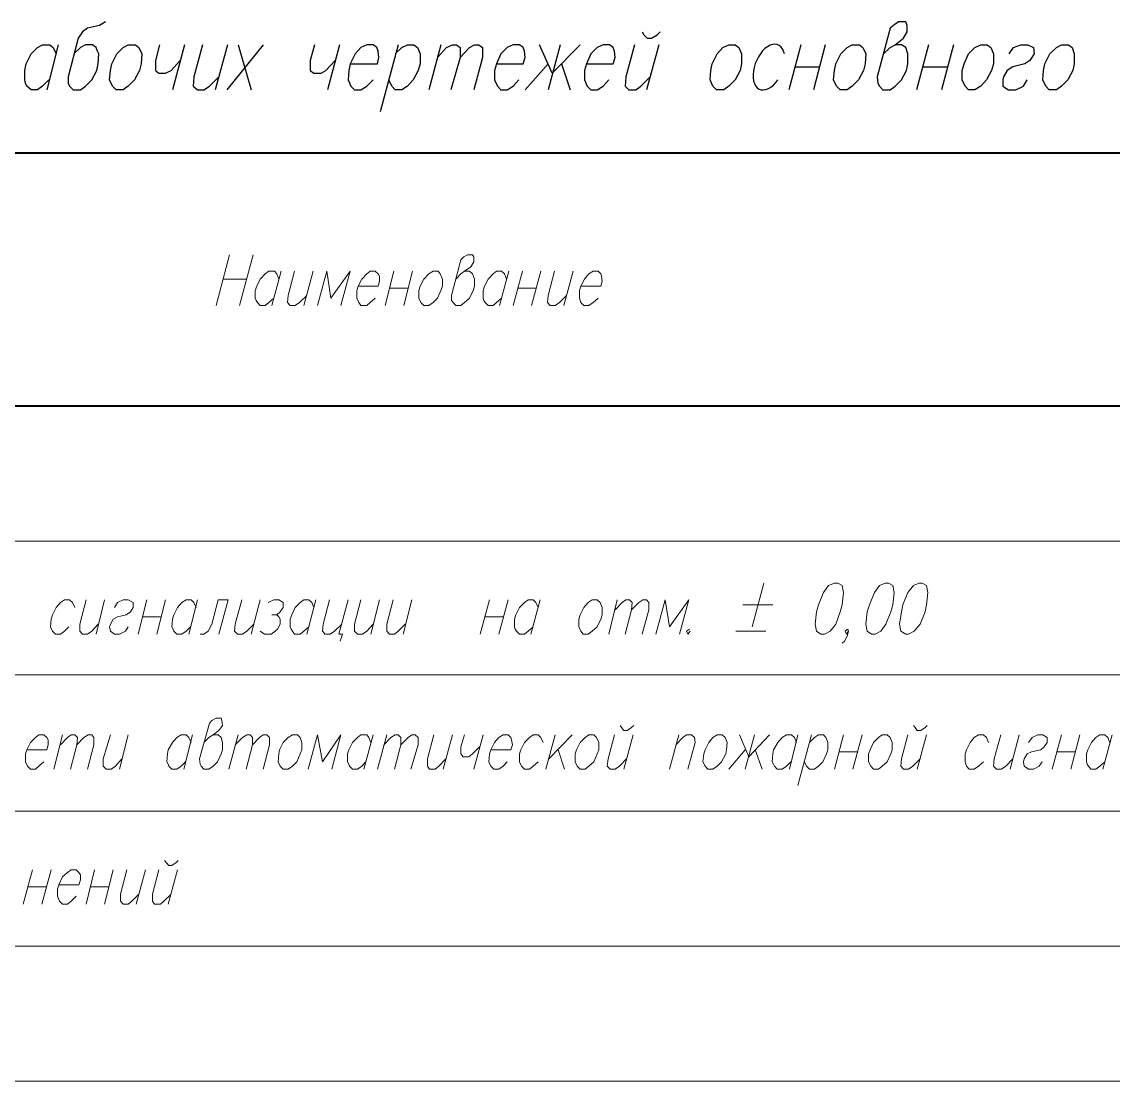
# Model space of a CAD drawing. Header units: millimetres. Extents: x 2185 to 4647, y 1259 to 2456.
# Drawn here: x 3933.69 to 3966.04, y 2424.32 to 2455.72 of the extents above; entities that cross this region are included whole.
import ezdxf

# ---------------------------------------------------------------- set-up
doc = ezdxf.new("R2010")
doc.units = ezdxf.units.MM
doc.layers.add('PDF _0', color=7, linetype='Continuous')
doc.layers.add('PDF _OBORUDOVANIE', color=7, linetype='Continuous')

msp = doc.modelspace()

# ---------------------------------------------------------------- linework, layer by layer
at = {"layer": 'PDF _0', "lineweight": 40}
for points in [[(3999.013, 2424.324), (3999.013, 2451.821), (3906.762, 2451.821), (3906.762, 2424.324)], [(3999.013, 2444.328), (3906.762, 2444.328)]]:
    msp.add_lwpolyline(points, dxfattribs=at)
at = {"layer": 'PDF _0', "lineweight": 20}
for points in [[(3939.848, 2448.815), (3939.446, 2447.312)], [(3940.144, 2447.312), (3940.547, 2448.815)], [(3946.558, 2448.095), (3946.706, 2448.244), (3946.812, 2448.328), (3947.003, 2448.455), (3947.088, 2448.603), (3947.088, 2448.752), (3947.045, 2448.815), (3946.897, 2448.815), (3946.791, 2448.752), (3946.706, 2448.667), (3946.431, 2447.609), (3946.431, 2447.46), (3946.474, 2447.397), (3946.558, 2447.312), (3946.706, 2447.312), (3946.812, 2447.397), (3946.961, 2447.524), (3947.066, 2447.757), (3947.109, 2447.884), (3947.109, 2448.095), (3947.045, 2448.244), (3946.961, 2448.328), (3946.812, 2448.328)], [(3941.16, 2447.524), (3941.012, 2447.397), (3940.906, 2447.312), (3940.758, 2447.312), (3940.674, 2447.397), (3940.631, 2447.46), (3940.61, 2447.524), (3940.61, 2447.757), (3940.652, 2447.884), (3940.758, 2448.095), (3940.906, 2448.244), (3941.012, 2448.328), (3941.182, 2448.328), (3941.245, 2448.244), (3941.309, 2448.095)], [(3941.372, 2448.328), (3941.097, 2447.312)], [(3941.774, 2448.328), (3941.584, 2447.609), (3941.563, 2447.397), (3941.647, 2447.312), (3941.796, 2447.312), (3941.923, 2447.397), (3942.134, 2447.609)], [(3942.325, 2448.328), (3942.05, 2447.312)], [(3943.15, 2447.312), (3943.425, 2448.328), (3942.854, 2447.524), (3942.727, 2448.328), (3942.452, 2447.312)], [(3943.658, 2447.884), (3944.251, 2447.884), (3944.293, 2448.032), (3944.293, 2448.18), (3944.251, 2448.244), (3944.166, 2448.328), (3944.018, 2448.328), (3943.912, 2448.244), (3943.764, 2448.095), (3943.658, 2447.884), (3943.616, 2447.757), (3943.616, 2447.524), (3943.679, 2447.397), (3943.743, 2447.312), (3943.912, 2447.312), (3944.018, 2447.397), (3944.166, 2447.524)], [(3944.717, 2448.328), (3944.463, 2447.312)], [(3945.267, 2448.328), (3945.013, 2447.312)], [(3947.913, 2447.524), (3947.765, 2447.397), (3947.659, 2447.312), (3947.511, 2447.312), (3947.426, 2447.397), (3947.384, 2447.46), (3947.363, 2447.524), (3947.363, 2447.757), (3947.405, 2447.884), (3947.511, 2448.095), (3947.659, 2448.244), (3947.765, 2448.328), (3947.913, 2448.328), (3947.998, 2448.244), (3948.061, 2448.095)], [(3948.125, 2448.328), (3947.85, 2447.312)], [(3948.527, 2448.328), (3948.252, 2447.312)], [(3949.077, 2448.328), (3948.802, 2447.312)], [(3949.479, 2448.328), (3949.289, 2447.609), (3949.268, 2447.397), (3949.352, 2447.312), (3949.501, 2447.312), (3949.628, 2447.397), (3949.839, 2447.609)], [(3950.03, 2448.328), (3949.755, 2447.312)], [(3950.263, 2447.884), (3950.855, 2447.884), (3950.898, 2448.032), (3950.877, 2448.18), (3950.855, 2448.244), (3950.771, 2448.328), (3950.623, 2448.328), (3950.496, 2448.244), (3950.369, 2448.095), (3950.263, 2447.884), (3950.22, 2447.757), (3950.22, 2447.524), (3950.263, 2447.397), (3950.347, 2447.312), (3950.496, 2447.312), (3950.623, 2447.397), (3950.771, 2447.524)], [(3939.658, 2448.095), (3940.356, 2448.095)], [(3944.59, 2447.82), (3945.14, 2447.82)], [(3948.379, 2447.82), (3948.929, 2447.82)], [(3906.762, 2440.327), (3999.013, 2440.327)], [(3955.682, 2439.078), (3955.343, 2437.787)], [(3935.255, 2438.358), (3935.191, 2438.506), (3935.106, 2438.591), (3934.958, 2438.591), (3934.831, 2438.506), (3934.704, 2438.358), (3934.598, 2438.146), (3934.556, 2438.019), (3934.535, 2437.787), (3934.598, 2437.66), (3934.683, 2437.575), (3934.831, 2437.575), (3934.958, 2437.66), (3935.085, 2437.787)], [(3935.593, 2438.591), (3935.403, 2437.871), (3935.403, 2437.66), (3935.487, 2437.575), (3935.636, 2437.575), (3935.763, 2437.66), (3935.953, 2437.871)], [(3936.144, 2438.591), (3935.89, 2437.575)], [(3936.44, 2438.358), (3936.525, 2438.506), (3936.694, 2438.591), (3936.842, 2438.591), (3936.99, 2438.506), (3936.99, 2438.358), (3936.906, 2438.231), (3936.779, 2438.146), (3936.525, 2438.083), (3936.398, 2438.019), (3936.313, 2437.871), (3936.292, 2437.787), (3936.313, 2437.66), (3936.44, 2437.575), (3936.588, 2437.575), (3936.758, 2437.66), (3936.842, 2437.787)], [(3937.393, 2438.591), (3937.139, 2437.575)], [(3937.943, 2438.591), (3937.689, 2437.575)], [(3938.684, 2437.787), (3938.557, 2437.66), (3938.43, 2437.575), (3938.282, 2437.575), (3938.197, 2437.66), (3938.176, 2437.723), (3938.133, 2437.787), (3938.155, 2438.019), (3938.197, 2438.146), (3938.303, 2438.358), (3938.43, 2438.506), (3938.557, 2438.591), (3938.705, 2438.591), (3938.79, 2438.506), (3938.853, 2438.358)], [(3938.895, 2438.591), (3938.641, 2437.575)], [(3939.531, 2437.575), (3939.806, 2438.591), (3939.509, 2438.591), (3939.319, 2437.871), (3939.213, 2437.66), (3939.086, 2437.575), (3938.98, 2437.575)], [(3940.208, 2438.591), (3940.017, 2437.871), (3939.996, 2437.66), (3940.081, 2437.575), (3940.229, 2437.575), (3940.356, 2437.66), (3940.568, 2437.871)], [(3940.758, 2438.591), (3940.483, 2437.575)], [(3940.991, 2438.506), (3941.16, 2438.591), (3941.309, 2438.591), (3941.436, 2438.506), (3941.436, 2438.358), (3941.351, 2438.231), (3941.245, 2438.146), (3941.097, 2438.146)], [(3942.198, 2437.787), (3942.05, 2437.66), (3941.944, 2437.575), (3941.774, 2437.575), (3941.711, 2437.66), (3941.669, 2437.723), (3941.647, 2437.787), (3941.647, 2438.019), (3941.69, 2438.146), (3941.796, 2438.358), (3941.944, 2438.506), (3942.05, 2438.591), (3942.198, 2438.591), (3942.282, 2438.506), (3942.346, 2438.358)], [(3942.409, 2438.591), (3942.134, 2437.575)], [(3942.812, 2438.591), (3942.621, 2437.871), (3942.6, 2437.66), (3942.685, 2437.575), (3942.833, 2437.575), (3942.96, 2437.66), (3943.171, 2437.871)], [(3943.362, 2438.591), (3943.087, 2437.575), (3943.193, 2437.575), (3943.129, 2437.363)], [(3943.743, 2438.591), (3943.552, 2437.871), (3943.552, 2437.66), (3943.637, 2437.575), (3943.785, 2437.575), (3943.912, 2437.66), (3944.103, 2437.871)], [(3944.293, 2438.591), (3944.039, 2437.575)], [(3944.696, 2438.591), (3944.505, 2437.871), (3944.505, 2437.66), (3944.59, 2437.575), (3944.738, 2437.575), (3944.844, 2437.66), (3945.055, 2437.871)], [(3945.246, 2438.591), (3944.992, 2437.575)], [(3947.553, 2438.591), (3947.278, 2437.575)], [(3948.104, 2438.591), (3947.828, 2437.575)], [(3948.844, 2437.787), (3948.696, 2437.66), (3948.59, 2437.575), (3948.442, 2437.575), (3948.358, 2437.66), (3948.315, 2437.723), (3948.294, 2437.787), (3948.294, 2438.019), (3948.336, 2438.146), (3948.442, 2438.358), (3948.59, 2438.506), (3948.696, 2438.591), (3948.844, 2438.591), (3948.929, 2438.506), (3948.993, 2438.358)], [(3949.056, 2438.591), (3948.781, 2437.575)], [(3951.342, 2438.591), (3951.088, 2437.575)], [(3951.279, 2438.295), (3951.49, 2438.506), (3951.596, 2438.591), (3951.702, 2438.591), (3951.787, 2438.506), (3951.766, 2438.295), (3951.575, 2437.575)], [(3951.766, 2438.295), (3951.977, 2438.506), (3952.104, 2438.591), (3952.21, 2438.591), (3952.274, 2438.506), (3952.274, 2438.295), (3952.083, 2437.575)], [(3953.184, 2437.575), (3953.459, 2438.591), (3952.888, 2437.787), (3952.761, 2438.591), (3952.485, 2437.575)], [(3955.068, 2438.443), (3955.957, 2438.443)], [(3937.266, 2438.083), (3937.816, 2438.083)], [(3941.245, 2438.146), (3941.309, 2438.083), (3941.351, 2438.019), (3941.351, 2437.871), (3941.266, 2437.723), (3941.203, 2437.66), (3941.076, 2437.575), (3940.885, 2437.575), (3940.758, 2437.66)], [(3947.426, 2438.083), (3947.977, 2438.083)], [(3953.48, 2437.723), (3953.396, 2437.66), (3953.438, 2437.575), (3953.501, 2437.66)], [(3954.856, 2437.66), (3955.745, 2437.66)], [(3958.201, 2437.66), (3958.137, 2437.575), (3958.095, 2437.66), (3958.18, 2437.723), (3958.201, 2437.66), (3958.158, 2437.511), (3958.074, 2437.363), (3958.01, 2437.3)], [(3906.762, 2436.368), (3999.013, 2436.368)], [(3939.086, 2434.357), (3939.234, 2434.506), (3939.361, 2434.59), (3939.531, 2434.717), (3939.636, 2434.865), (3939.615, 2435.014), (3939.594, 2435.077), (3939.446, 2435.077), (3939.319, 2435.014), (3939.255, 2434.929), (3938.959, 2433.871), (3938.98, 2433.722), (3939.001, 2433.659), (3939.086, 2433.574), (3939.234, 2433.574), (3939.361, 2433.659), (3939.488, 2433.786), (3939.594, 2434.019), (3939.636, 2434.146), (3939.636, 2434.357), (3939.594, 2434.506), (3939.509, 2434.59), (3939.361, 2434.59)], [(3951.427, 2434.865), (3951.469, 2434.802), (3951.533, 2434.717), (3951.639, 2434.717), (3951.766, 2434.802), (3951.829, 2434.865)], [(3960.127, 2434.865), (3960.169, 2434.802), (3960.233, 2434.717), (3960.339, 2434.717), (3960.466, 2434.802), (3960.529, 2434.865)], [(3933.836, 2434.146), (3934.429, 2434.146), (3934.471, 2434.294), (3934.471, 2434.442), (3934.429, 2434.506), (3934.344, 2434.59), (3934.196, 2434.59), (3934.09, 2434.506), (3933.942, 2434.357), (3933.836, 2434.146), (3933.794, 2434.019), (3933.794, 2433.786), (3933.858, 2433.659), (3933.942, 2433.574), (3934.09, 2433.574), (3934.196, 2433.659), (3934.344, 2433.786)], [(3934.895, 2434.59), (3934.641, 2433.574)], [(3934.831, 2434.294), (3935.043, 2434.506), (3935.149, 2434.59), (3935.255, 2434.59), (3935.339, 2434.506), (3935.318, 2434.294), (3935.128, 2433.574)], [(3935.318, 2434.294), (3935.53, 2434.506), (3935.657, 2434.59), (3935.763, 2434.59), (3935.826, 2434.506), (3935.826, 2434.294), (3935.636, 2433.574)], [(3936.313, 2434.59), (3936.101, 2433.871), (3936.101, 2433.659), (3936.186, 2433.574), (3936.334, 2433.574), (3936.461, 2433.659), (3936.652, 2433.871)], [(3936.842, 2434.59), (3936.588, 2433.574)], [(3938.536, 2433.786), (3938.409, 2433.659), (3938.282, 2433.574), (3938.133, 2433.574), (3938.049, 2433.659), (3938.028, 2433.722), (3937.985, 2433.786), (3938.006, 2434.019), (3938.028, 2434.146), (3938.155, 2434.357), (3938.282, 2434.506), (3938.409, 2434.59), (3938.557, 2434.59), (3938.641, 2434.506), (3938.705, 2434.357)], [(3938.747, 2434.59), (3938.493, 2433.574)], [(3940.102, 2434.59), (3939.827, 2433.574)], [(3940.017, 2434.294), (3940.229, 2434.506), (3940.356, 2434.59), (3940.462, 2434.59), (3940.525, 2434.506), (3940.525, 2434.294), (3940.335, 2433.574)], [(3940.525, 2434.294), (3940.737, 2434.506), (3940.843, 2434.59), (3940.949, 2434.59), (3941.033, 2434.506), (3941.033, 2434.294), (3940.843, 2433.574)], [(3942.875, 2433.574), (3943.15, 2434.59), (3942.6, 2433.786), (3942.452, 2434.59), (3942.177, 2433.574)], [(3943.891, 2433.786), (3943.764, 2433.659), (3943.637, 2433.574), (3943.489, 2433.574), (3943.404, 2433.659), (3943.383, 2433.722), (3943.341, 2433.786), (3943.341, 2434.019), (3943.383, 2434.146), (3943.489, 2434.357), (3943.637, 2434.506), (3943.743, 2434.59), (3943.912, 2434.59), (3943.976, 2434.506), (3944.039, 2434.357)], [(3944.103, 2434.59), (3943.828, 2433.574)], [(3944.505, 2434.59), (3944.23, 2433.574)], [(3944.42, 2434.294), (3944.632, 2434.506), (3944.759, 2434.59), (3944.844, 2434.59), (3944.928, 2434.506), (3944.928, 2434.294), (3944.738, 2433.574)], [(3944.928, 2434.294), (3945.14, 2434.506), (3945.246, 2434.59), (3945.352, 2434.59), (3945.436, 2434.506), (3945.436, 2434.294), (3945.225, 2433.574)], [(3945.902, 2434.59), (3945.712, 2433.871), (3945.712, 2433.659), (3945.775, 2433.574), (3945.944, 2433.574), (3946.05, 2433.659), (3946.262, 2433.871)], [(3946.452, 2434.59), (3946.177, 2433.574)], [(3946.812, 2434.59), (3946.706, 2434.23), (3946.706, 2434.019), (3946.77, 2433.934), (3946.939, 2433.934), (3947.045, 2434.019), (3947.257, 2434.23)], [(3947.363, 2434.59), (3947.088, 2433.574)], [(3947.596, 2434.146), (3948.188, 2434.146), (3948.231, 2434.294), (3948.209, 2434.442), (3948.188, 2434.506), (3948.104, 2434.59), (3947.955, 2434.59), (3947.828, 2434.506), (3947.701, 2434.357), (3947.596, 2434.146), (3947.553, 2434.019), (3947.532, 2433.786), (3947.596, 2433.659), (3947.68, 2433.574), (3947.828, 2433.574), (3947.955, 2433.659), (3948.082, 2433.786)], [(3949.141, 2434.357), (3949.077, 2434.506), (3948.993, 2434.59), (3948.844, 2434.59), (3948.739, 2434.506), (3948.59, 2434.357), (3948.485, 2434.146), (3948.442, 2434.019), (3948.442, 2433.786), (3948.506, 2433.659), (3948.59, 2433.574), (3948.739, 2433.574), (3948.844, 2433.659), (3948.993, 2433.786)], [(3949.501, 2434.59), (3949.225, 2433.574)], [(3950.009, 2434.59), (3949.31, 2433.871)], [(3951.258, 2434.59), (3951.067, 2433.871), (3951.046, 2433.659), (3951.131, 2433.574), (3951.279, 2433.574), (3951.406, 2433.659), (3951.617, 2433.871)], [(3951.808, 2434.59), (3951.533, 2433.574)], [(3953.163, 2434.59), (3952.888, 2433.574)], [(3953.078, 2434.294), (3953.29, 2434.506), (3953.396, 2434.59), (3953.544, 2434.59), (3953.628, 2434.506), (3953.65, 2434.357), (3953.438, 2433.574)], [(3955.851, 2434.59), (3955.237, 2433.934), (3954.962, 2434.59)], [(3955.407, 2434.59), (3955.131, 2433.574)], [(3956.486, 2433.786), (3956.359, 2433.659), (3956.232, 2433.574), (3956.084, 2433.574), (3955.999, 2433.659), (3955.978, 2433.722), (3955.936, 2433.786), (3955.957, 2434.019), (3955.978, 2434.146), (3956.105, 2434.357), (3956.232, 2434.506), (3956.359, 2434.59), (3956.507, 2434.59), (3956.592, 2434.506), (3956.655, 2434.357)], [(3956.698, 2434.59), (3956.444, 2433.574)], [(3957.1, 2434.59), (3956.698, 2433.087)], [(3957.036, 2434.357), (3957.185, 2434.506), (3957.312, 2434.59), (3957.46, 2434.59), (3957.523, 2434.506), (3957.587, 2434.357), (3957.587, 2434.146), (3957.545, 2434.019), (3957.439, 2433.786), (3957.312, 2433.659), (3957.185, 2433.574), (3957.036, 2433.574), (3956.952, 2433.659), (3956.888, 2433.786)], [(3958.053, 2434.59), (3957.777, 2433.574)], [(3958.603, 2434.59), (3958.328, 2433.574)], [(3959.958, 2434.59), (3959.767, 2433.871), (3959.746, 2433.659), (3959.831, 2433.574), (3959.979, 2433.574), (3960.106, 2433.659), (3960.318, 2433.871)], [(3960.508, 2434.59), (3960.233, 2433.574)], [(3962.35, 2434.357), (3962.286, 2434.506), (3962.201, 2434.59), (3962.053, 2434.59), (3961.926, 2434.506), (3961.799, 2434.357), (3961.693, 2434.146), (3961.651, 2434.019), (3961.651, 2433.786), (3961.693, 2433.659), (3961.778, 2433.574), (3961.926, 2433.574), (3962.053, 2433.659), (3962.201, 2433.786)], [(3962.709, 2434.59), (3962.519, 2433.871), (3962.498, 2433.659), (3962.582, 2433.574), (3962.731, 2433.574), (3962.858, 2433.659), (3963.069, 2433.871)], [(3963.26, 2434.59), (3962.985, 2433.574)], [(3963.535, 2434.357), (3963.641, 2434.506), (3963.81, 2434.59), (3963.958, 2434.59), (3964.085, 2434.506), (3964.085, 2434.357), (3964.001, 2434.23), (3963.895, 2434.146), (3963.62, 2434.082), (3963.493, 2434.019), (3963.408, 2433.871), (3963.387, 2433.786), (3963.408, 2433.659), (3963.535, 2433.574), (3963.683, 2433.574), (3963.853, 2433.659), (3963.937, 2433.786)], [(3964.509, 2434.59), (3964.234, 2433.574)], [(3965.059, 2434.59), (3964.784, 2433.574)], [(3965.8, 2433.786), (3965.652, 2433.659), (3965.525, 2433.574), (3965.377, 2433.574), (3965.313, 2433.659), (3965.271, 2433.722), (3965.25, 2433.786), (3965.25, 2434.019), (3965.292, 2434.146), (3965.398, 2434.357), (3965.525, 2434.506), (3965.652, 2434.59), (3965.8, 2434.59), (3965.885, 2434.506), (3965.948, 2434.357)], [(3966.012, 2434.59), (3965.737, 2433.574)], [(3949.585, 2434.146), (3949.776, 2433.574)], [(3954.644, 2433.574), (3955.131, 2434.146)], [(3955.428, 2434.146), (3955.639, 2433.574)], [(3957.926, 2434.082), (3958.476, 2434.082)], [(3964.361, 2434.082), (3964.911, 2434.082)], [(3906.762, 2432.325), (3999.013, 2432.325)], [(3937.922, 2430.865), (3937.964, 2430.801), (3938.049, 2430.716), (3938.133, 2430.716), (3938.26, 2430.801), (3938.324, 2430.865)], [(3934.006, 2430.589), (3933.731, 2429.573)], [(3934.556, 2430.589), (3934.281, 2429.573)], [(3934.789, 2430.145), (3935.382, 2430.145), (3935.424, 2430.293), (3935.424, 2430.441), (3935.382, 2430.505), (3935.297, 2430.589), (3935.149, 2430.589), (3935.043, 2430.505), (3934.895, 2430.378), (3934.789, 2430.145), (3934.747, 2430.018), (3934.747, 2429.806), (3934.81, 2429.658), (3934.895, 2429.573), (3935.043, 2429.573), (3935.149, 2429.658), (3935.297, 2429.806)], [(3935.847, 2430.589), (3935.593, 2429.573)], [(3936.398, 2430.589), (3936.144, 2429.573)], [(3936.8, 2430.589), (3936.609, 2429.87), (3936.609, 2429.658), (3936.694, 2429.573), (3936.842, 2429.573), (3936.948, 2429.658), (3937.16, 2429.87)], [(3937.35, 2430.589), (3937.075, 2429.573)], [(3937.752, 2430.589), (3937.562, 2429.87), (3937.562, 2429.658), (3937.625, 2429.573), (3937.795, 2429.573), (3937.901, 2429.658), (3938.112, 2429.87)], [(3938.303, 2430.589), (3938.028, 2429.573)], [(3933.879, 2430.081), (3934.429, 2430.081)], [(3935.72, 2430.081), (3936.271, 2430.081)], [(3906.762, 2428.325), (3999.013, 2428.325)], [(3906.762, 2424.324), (3999.013, 2424.324)]]:
    msp.add_lwpolyline(points, dxfattribs=at)
for points in [[(3945.881, 2448.328), (3946.029, 2448.328), (3946.093, 2448.244), (3946.156, 2448.095), (3946.156, 2447.884), (3946.114, 2447.757), (3946.008, 2447.524), (3945.881, 2447.397), (3945.754, 2447.312), (3945.606, 2447.312), (3945.521, 2447.397), (3945.458, 2447.524), (3945.458, 2447.757), (3945.5, 2447.884), (3945.606, 2448.095), (3945.754, 2448.244)], [(3957.777, 2439.078), (3957.608, 2439.014), (3957.46, 2438.803), (3957.312, 2438.443), (3957.248, 2438.231), (3957.206, 2437.871), (3957.248, 2437.66), (3957.375, 2437.575), (3957.481, 2437.575), (3957.65, 2437.66), (3957.82, 2437.871), (3957.947, 2438.231), (3958.01, 2438.443), (3958.053, 2438.803), (3958.01, 2439.014), (3957.883, 2439.078)], [(3959.28, 2439.078), (3959.111, 2439.014), (3958.963, 2438.803), (3958.815, 2438.443), (3958.751, 2438.231), (3958.709, 2437.871), (3958.751, 2437.66), (3958.878, 2437.575), (3958.984, 2437.575), (3959.153, 2437.66), (3959.301, 2437.871), (3959.45, 2438.231), (3959.513, 2438.443), (3959.555, 2438.803), (3959.513, 2439.014), (3959.386, 2439.078)], [(3960.296, 2439.078), (3960.127, 2439.014), (3959.958, 2438.803), (3959.809, 2438.443), (3959.767, 2438.231), (3959.704, 2437.871), (3959.746, 2437.66), (3959.894, 2437.575), (3959.979, 2437.575), (3960.148, 2437.66), (3960.318, 2437.871), (3960.466, 2438.231), (3960.508, 2438.443), (3960.55, 2438.803), (3960.508, 2439.014), (3960.381, 2439.078)], [(3950.601, 2438.591), (3950.75, 2438.591), (3950.834, 2438.506), (3950.898, 2438.358), (3950.898, 2438.146), (3950.855, 2438.019), (3950.75, 2437.787), (3950.601, 2437.66), (3950.474, 2437.575), (3950.326, 2437.575), (3950.263, 2437.66), (3950.199, 2437.787), (3950.199, 2438.019), (3950.242, 2438.146), (3950.347, 2438.358), (3950.474, 2438.506)], [(3941.711, 2434.59), (3941.859, 2434.59), (3941.944, 2434.506), (3941.986, 2434.357), (3941.986, 2434.146), (3941.944, 2434.019), (3941.838, 2433.786), (3941.711, 2433.659), (3941.584, 2433.574), (3941.436, 2433.574), (3941.351, 2433.659), (3941.287, 2433.786), (3941.309, 2434.019), (3941.33, 2434.146), (3941.436, 2434.357), (3941.584, 2434.506)], [(3950.496, 2434.59), (3950.644, 2434.59), (3950.728, 2434.506), (3950.792, 2434.357), (3950.792, 2434.146), (3950.75, 2434.019), (3950.644, 2433.786), (3950.496, 2433.659), (3950.39, 2433.574), (3950.242, 2433.574), (3950.157, 2433.659), (3950.093, 2433.786), (3950.093, 2434.019), (3950.136, 2434.146), (3950.242, 2434.357), (3950.39, 2434.506)], [(3954.306, 2434.59), (3954.454, 2434.59), (3954.539, 2434.506), (3954.602, 2434.357), (3954.581, 2434.146), (3954.56, 2434.019), (3954.433, 2433.786), (3954.306, 2433.659), (3954.179, 2433.574), (3954.031, 2433.574), (3953.946, 2433.659), (3953.882, 2433.786), (3953.904, 2434.019), (3953.946, 2434.146), (3954.052, 2434.357), (3954.179, 2434.506)], [(3959.196, 2434.59), (3959.344, 2434.59), (3959.428, 2434.506), (3959.492, 2434.357), (3959.492, 2434.146), (3959.45, 2434.019), (3959.344, 2433.786), (3959.196, 2433.659), (3959.09, 2433.574), (3958.942, 2433.574), (3958.857, 2433.659), (3958.793, 2433.786), (3958.793, 2434.019), (3958.836, 2434.146), (3958.942, 2434.357), (3959.09, 2434.506)]]:
    msp.add_lwpolyline(points, close=True, dxfattribs=at)
at = {"layer": 'PDF _OBORUDOVANIE', "lineweight": 25}
for points in [[(3936.165, 2455.716), (3935.995, 2455.61), (3935.636, 2455.525), (3935.487, 2455.42), (3935.36, 2455.229), (3935.064, 2454.086), (3935.064, 2453.895), (3935.106, 2453.811), (3935.212, 2453.705), (3935.424, 2453.705), (3935.572, 2453.811), (3935.763, 2454.001), (3935.911, 2454.276), (3935.953, 2454.467), (3935.974, 2454.763), (3935.932, 2454.848), (3935.89, 2454.954), (3935.784, 2455.039), (3935.572, 2455.039), (3935.424, 2454.954), (3935.233, 2454.763)], [(3959.238, 2454.763), (3959.428, 2454.954), (3959.577, 2455.039), (3959.831, 2455.229), (3959.936, 2455.42), (3959.936, 2455.61), (3959.894, 2455.716), (3959.682, 2455.716), (3959.534, 2455.61), (3959.428, 2455.525), (3959.047, 2454.086), (3959.069, 2453.895), (3959.111, 2453.811), (3959.217, 2453.705), (3959.428, 2453.705), (3959.577, 2453.811), (3959.767, 2454.001), (3959.915, 2454.276), (3959.958, 2454.467), (3959.958, 2454.763), (3959.894, 2454.954), (3959.767, 2455.039), (3959.577, 2455.039)], [(3952.083, 2455.42), (3952.125, 2455.335), (3952.231, 2455.229), (3952.358, 2455.229), (3952.528, 2455.335), (3952.612, 2455.42)], [(3934.493, 2454.001), (3934.302, 2453.811), (3934.154, 2453.705), (3933.963, 2453.705), (3933.836, 2453.811), (3933.794, 2453.895), (3933.773, 2454.001), (3933.773, 2454.276), (3933.815, 2454.467), (3933.963, 2454.763), (3934.154, 2454.954), (3934.302, 2455.039), (3934.514, 2455.039), (3934.62, 2454.954), (3934.704, 2454.763)], [(3934.768, 2455.039), (3934.429, 2453.705)], [(3937.774, 2455.039), (3937.647, 2454.573), (3937.647, 2454.276), (3937.752, 2454.192), (3937.943, 2454.192), (3938.112, 2454.276), (3938.387, 2454.573)], [(3938.514, 2455.039), (3938.155, 2453.705)], [(3939.044, 2455.039), (3938.79, 2454.086), (3938.768, 2453.811), (3938.895, 2453.705), (3939.086, 2453.705), (3939.255, 2453.811), (3939.531, 2454.086)], [(3939.785, 2455.039), (3939.425, 2453.705)], [(3940.843, 2455.039), (3939.763, 2453.705)], [(3940.102, 2455.039), (3940.483, 2453.705)], [(3942.367, 2455.039), (3942.24, 2454.573), (3942.24, 2454.276), (3942.346, 2454.192), (3942.558, 2454.192), (3942.706, 2454.276), (3942.981, 2454.573)], [(3943.108, 2455.039), (3942.748, 2453.705)], [(3943.425, 2454.467), (3944.23, 2454.467), (3944.272, 2454.657), (3944.251, 2454.848), (3944.209, 2454.954), (3944.103, 2455.039), (3943.912, 2455.039), (3943.743, 2454.954), (3943.574, 2454.763), (3943.425, 2454.467), (3943.383, 2454.276), (3943.362, 2454.001), (3943.447, 2453.811), (3943.552, 2453.705), (3943.743, 2453.705), (3943.912, 2453.811), (3944.103, 2454.001)], [(3944.844, 2455.039), (3944.315, 2453.049)], [(3944.759, 2454.763), (3944.95, 2454.954), (3945.119, 2455.039), (3945.309, 2455.039), (3945.415, 2454.954), (3945.5, 2454.763), (3945.5, 2454.467), (3945.436, 2454.276), (3945.288, 2454.001), (3945.119, 2453.811), (3944.95, 2453.705), (3944.759, 2453.705), (3944.653, 2453.811), (3944.569, 2454.001)], [(3946.114, 2455.039), (3945.754, 2453.705)], [(3946.008, 2454.657), (3946.283, 2454.954), (3946.452, 2455.039), (3946.579, 2455.039), (3946.685, 2454.954), (3946.685, 2454.657), (3946.41, 2453.705)], [(3946.685, 2454.657), (3946.961, 2454.954), (3947.109, 2455.039), (3947.236, 2455.039), (3947.342, 2454.954), (3947.342, 2454.657), (3947.088, 2453.705)], [(3947.765, 2454.467), (3948.548, 2454.467), (3948.612, 2454.657), (3948.59, 2454.848), (3948.548, 2454.954), (3948.442, 2455.039), (3948.252, 2455.039), (3948.082, 2454.954), (3947.892, 2454.763), (3947.765, 2454.467), (3947.701, 2454.276), (3947.701, 2454.001), (3947.786, 2453.811), (3947.892, 2453.705), (3948.082, 2453.705), (3948.252, 2453.811), (3948.421, 2454.001)], [(3950.242, 2455.039), (3949.416, 2454.192), (3949.035, 2455.039)], [(3949.649, 2455.039), (3949.289, 2453.705)], [(3950.432, 2454.467), (3951.215, 2454.467), (3951.279, 2454.657), (3951.258, 2454.848), (3951.215, 2454.954), (3951.109, 2455.039), (3950.919, 2455.039), (3950.75, 2454.954), (3950.559, 2454.763), (3950.432, 2454.467), (3950.369, 2454.276), (3950.369, 2454.001), (3950.453, 2453.811), (3950.559, 2453.705), (3950.75, 2453.705), (3950.919, 2453.811), (3951.088, 2454.001)], [(3951.85, 2455.039), (3951.596, 2454.086), (3951.575, 2453.811), (3951.681, 2453.705), (3951.893, 2453.705), (3952.041, 2453.811), (3952.316, 2454.086)], [(3952.57, 2455.039), (3952.21, 2453.705)], [(3956.782, 2455.039), (3956.423, 2453.705)], [(3957.502, 2455.039), (3957.163, 2453.705)], [(3960.572, 2455.039), (3960.212, 2453.705)], [(3961.312, 2455.039), (3960.953, 2453.705)], [(3962.964, 2454.763), (3963.091, 2454.954), (3963.302, 2455.039), (3963.514, 2455.039), (3963.683, 2454.954), (3963.704, 2454.763), (3963.577, 2454.573), (3963.429, 2454.467), (3963.069, 2454.382), (3962.9, 2454.276), (3962.794, 2454.086), (3962.773, 2454.001), (3962.773, 2453.811), (3962.942, 2453.705), (3963.154, 2453.705), (3963.387, 2453.811), (3963.493, 2454.001)], [(3948.612, 2453.705), (3949.289, 2454.467)], [(3949.691, 2454.467), (3949.945, 2453.705)], [(3956.592, 2454.382), (3957.333, 2454.382)], [(3960.402, 2454.382), (3961.122, 2454.382)]]:
    msp.add_lwpolyline(points, dxfattribs=at)
for points in [[(3936.842, 2455.039), (3937.054, 2455.039), (3937.16, 2454.954), (3937.244, 2454.763), (3937.223, 2454.467), (3937.181, 2454.276), (3937.033, 2454.001), (3936.842, 2453.811), (3936.694, 2453.705), (3936.482, 2453.705), (3936.377, 2453.811), (3936.292, 2454.001), (3936.313, 2454.276), (3936.355, 2454.467), (3936.504, 2454.763), (3936.694, 2454.954)], [(3954.644, 2455.039), (3954.835, 2455.039), (3954.941, 2454.954), (3955.026, 2454.763), (3955.026, 2454.467), (3954.983, 2454.276), (3954.835, 2454.001), (3954.644, 2453.811), (3954.496, 2453.705), (3954.285, 2453.705), (3954.179, 2453.811), (3954.094, 2454.001), (3954.115, 2454.276), (3954.158, 2454.467), (3954.306, 2454.763), (3954.475, 2454.954)], [(3958.307, 2455.039), (3958.518, 2455.039), (3958.624, 2454.954), (3958.709, 2454.763), (3958.688, 2454.467), (3958.645, 2454.276), (3958.497, 2454.001), (3958.307, 2453.811), (3958.158, 2453.705), (3957.947, 2453.705), (3957.841, 2453.811), (3957.756, 2454.001), (3957.777, 2454.276), (3957.82, 2454.467), (3957.968, 2454.763), (3958.158, 2454.954)], [(3962.117, 2455.039), (3962.307, 2455.039), (3962.413, 2454.954), (3962.498, 2454.763), (3962.498, 2454.467), (3962.434, 2454.276), (3962.286, 2454.001), (3962.117, 2453.811), (3961.947, 2453.705), (3961.757, 2453.705), (3961.651, 2453.811), (3961.566, 2454.001), (3961.566, 2454.276), (3961.63, 2454.467), (3961.757, 2454.763), (3961.947, 2454.954)], [(3964.509, 2455.039), (3964.72, 2455.039), (3964.826, 2454.954), (3964.89, 2454.763), (3964.89, 2454.467), (3964.847, 2454.276), (3964.699, 2454.001), (3964.509, 2453.811), (3964.361, 2453.705), (3964.149, 2453.705), (3964.043, 2453.811), (3963.958, 2454.001), (3963.98, 2454.276), (3964.022, 2454.467), (3964.17, 2454.763), (3964.361, 2454.954)]]:
    msp.add_lwpolyline(points, close=True, dxfattribs=at)
msp.add_ellipse((3955.837, 2454.375), major_axis=(0.272, 0.66), ratio=0.581781, start_param=5.556092, end_param=10.64724, dxfattribs=at)

doc.saveas('drawing.dxf')
